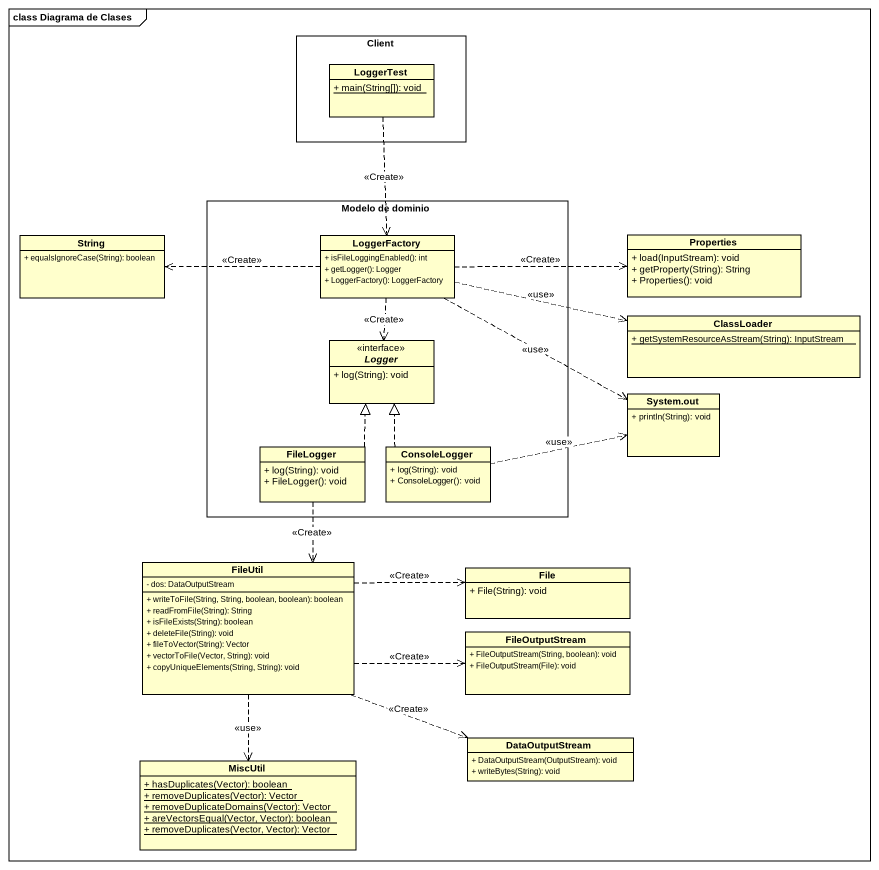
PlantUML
@startuml
mainframe class Diagrama de Clases
hide circle
hide empty members
skinparam classAttributeIconSize 0
rectangle Client {
  class LoggerTest {
    {static} + main(String[]): void
  }
}
rectangle "Modelo de dominio" as Modelo_de_dominio {
  class LoggerFactory {
    + isFileLoggingEnabled(): int
    + getLogger(): Logger
    + LoggerFactory(): LoggerFactory
  }
  interface Logger {
    + log(String): void
  }
  class FileLogger {
    + log(String): void
    + FileLogger(): void
  }
  class ConsoleLogger {
    + log(String): void
    + ConsoleLogger(): void
  }
}
class String {
  + equalsIgnoreCase(String): boolean
}
class Properties {
  + load(InputStream): void
  + getProperty(String): String
  + Properties(): void
}
class ClassLoader {
  {static} + getSystemResourceAsStream(String): InputStream
}
class "System.out" as System_out {
  + println(String): void
}
class FileUtil {
  - dos: DataOutputStream
  + writeToFile(String, String, boolean, boolean): boolean
  + readFromFile(String): String
  + isFileExists(String): boolean
  + deleteFile(String): void
  + fileToVector(String): Vector
  + vectorToFile(Vector, String): void
  + copyUniqueElements(String, String): void
}
class "File" as File_ {
  + File(String): void
}
class FileOutputStream {
  + FileOutputStream(String, boolean): void
  + FileOutputStream(File): void
}
class MiscUtil {
  {static} + hasDuplicates(Vector): boolean
  {static} + removeDuplicates(Vector): Vector
  {static} + removeDuplicateDomains(Vector): Vector
  {static} + areVectorsEqual(Vector, Vector): boolean
  {static} + removeDuplicates(Vector, Vector): Vector
}
class DataOutputStream {
  + DataOutputStream(OutputStream): void
  + writeBytes(String): void
}
LoggerTest ..> LoggerFactory : <<Create>>
LoggerFactory .left.> String : <<Create>>
LoggerFactory .right.> Properties : <<Create>>
LoggerFactory .right.> ClassLoader : <<use>>
LoggerFactory ..> Logger : <<Create>>
LoggerFactory .right.> System_out : <<use>>
FileLogger .up.|> Logger
FileLogger ..> FileUtil : <<Create>>
ConsoleLogger .up.|> Logger
ConsoleLogger .right.> System_out : <<use>>
FileUtil .right.> File_ : <<Create>>
FileUtil .right.> FileOutputStream : <<Create>>
FileUtil ..> MiscUtil : <<use>>
FileUtil .right.> DataOutputStream : <<Create>>
@enduml
